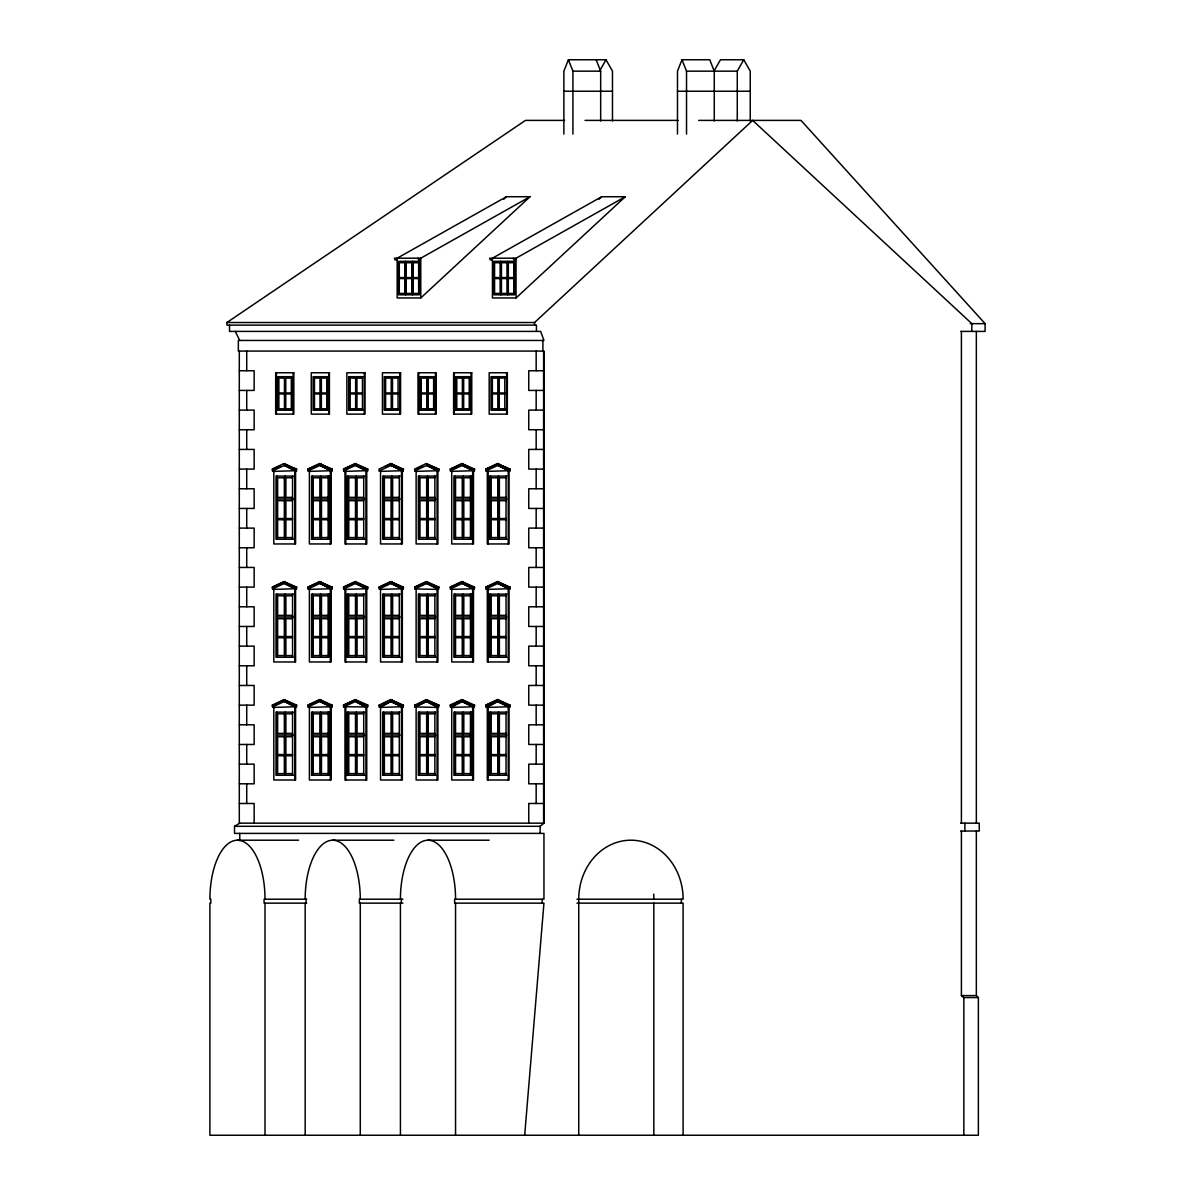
<?xml version="1.0" encoding="UTF-8"?>
<svg xmlns="http://www.w3.org/2000/svg" width="1195" height="1195" viewBox="0 0 1195 1195"><rect width="100%" height="100%" fill="white"/><g stroke="black" fill="none" stroke-linecap="round" stroke-linejoin="round"><path stroke-width="1.5" d="M524.68 1135.25L543.949 903.151L454.623 903.151L454.623 899.208L543.949 899.208L543.949 833.393L234.534 833.393L234.534 826.298L239.762 823.161M283.857 463.555L296.659 469.112L296.465 470.905L295.21 470.905L295.404 469.112L283.857 463.555L272.326 469.112L272.505 470.905L274.208 471.383M283.857 581.577L296.659 587.133L296.465 588.926L295.21 588.926L295.404 587.133L283.857 581.577L272.326 587.133L272.505 588.926L274.208 589.404M283.857 699.598L296.659 705.155L296.465 706.947L295.21 706.947L295.404 705.155L283.857 699.598L272.326 705.155L272.505 706.947L274.208 707.425M319.438 463.555L332.24 469.112L332.046 470.905L330.791 470.905L330.985 469.112L319.438 463.555L307.907 469.112L308.086 470.905L309.789 471.383M319.438 581.577L332.24 587.133L332.046 588.926L330.791 588.926L330.985 587.133L319.438 581.577L307.907 587.133L308.086 588.926L309.789 589.404M319.438 699.598L332.24 705.155L332.046 706.947L330.791 706.947L330.985 705.155L319.438 699.598L307.907 705.155L308.086 706.947L309.789 707.425M355.02 463.555L367.821 469.112L367.627 470.905L366.372 470.905L366.566 469.112L355.02 463.555L343.488 469.112L343.667 470.905L345.37 471.383M355.02 581.577L367.821 587.133L367.627 588.926L366.372 588.926L366.566 587.133L355.02 581.577L343.488 587.133L343.667 588.926L345.37 589.404M355.02 699.598L367.821 705.155L367.627 706.947L366.372 706.947L366.566 705.155L355.02 699.598L343.488 705.155L343.667 706.947L345.37 707.425M390.601 463.555L403.402 469.112L403.208 470.905L401.953 470.905L402.147 469.112L390.601 463.555L379.069 469.112L379.248 470.905L380.503 470.905M390.601 581.577L403.402 587.133L403.208 588.926L401.953 588.926L402.147 587.133L390.601 581.577L379.069 587.133L379.248 588.926L380.503 588.926M390.601 699.598L403.402 705.155L403.208 706.947L401.953 706.947L402.147 705.155L390.601 699.598L379.069 705.155L379.248 706.947L380.503 706.947M426.182 463.555L438.983 469.112L438.789 470.905L437.549 470.905L437.728 469.112L426.182 463.555L414.65 469.112L414.829 470.905L416.532 471.383M437.549 588.926L437.728 587.133L426.182 581.577L414.65 587.133L414.829 588.926L438.356 589.404L426.6 583.459L438.789 588.926L438.983 587.133L426.182 581.577M426.182 699.598L438.983 705.155L438.789 706.947L437.549 706.947L437.728 705.155L426.182 699.598L414.65 705.155L414.829 706.947L438.356 707.425L426.6 701.48L414.829 706.947M461.778 463.555L474.564 469.112L474.37 470.905L473.13 470.905L473.31 469.112L461.778 463.555L450.231 469.112L450.425 470.905L452.113 471.383M461.778 581.577L474.564 587.133L474.37 588.926L473.13 588.926L473.31 587.133L461.778 581.577L450.231 587.133L450.425 588.926L452.113 589.404M461.778 699.598L474.564 705.155L474.37 706.947L473.13 706.947L473.31 705.155L461.778 699.598L450.231 705.155L450.425 706.947L452.113 707.425M497.359 463.555L510.145 469.112L509.951 470.905L508.712 470.905L508.891 469.112L497.359 463.555L485.812 469.112L486.007 470.905L487.694 471.383M497.359 581.577L510.145 587.133L509.951 588.926L508.712 588.926L508.891 587.133L497.359 581.577L485.812 587.133L486.007 588.926L487.694 589.404M497.359 699.598L510.145 705.155L509.951 706.947L508.712 706.947L508.891 705.155L497.359 699.598L485.812 705.155L486.007 706.947L487.694 707.425M397.173 258.195L396.576 259.853L394.992 259.853L394.395 258.195L420.774 258.195L530.012 196.727L506.426 196.727L397.173 258.195L397.173 297.958L420.774 297.958L530.012 196.727M492.445 258.195L491.847 259.853L490.264 259.853L489.666 258.195L516.046 258.195L625.284 196.727L601.697 196.727L492.445 258.195L492.445 297.958L516.046 297.958L625.284 196.727M612.482 121.039L612.482 71.162L605.999 59.75L568.402 59.75L563.876 71.162L563.876 134.079M714.266 121.039L714.266 71.162L709.74 59.75L682.001 59.75L677.475 71.162L677.475 134.079M599.517 71.162L605.999 59.75M713.968 71.162L720.451 59.75L743.753 59.75L750.251 71.162L750.251 121.039M737.27 121.039L737.27 71.162L743.753 59.75M503.692 199.251L506.426 196.727M598.964 199.251L601.697 196.727M536.45 331.403L536.45 325.115L226.916 325.115L226.916 322.516L534.553 322.516L752.671 120.396L971.834 323.651L971.834 331.403M234.534 826.298L540.125 826.298L543.949 823.161L543.949 351.076L238.343 351.076L238.343 340.455L543.949 340.455L540.663 331.403L229.5 331.403L229.5 325.115M226.916 322.516L525.471 120.396L564.578 120.396M280.168 465.93L272.326 469.112M272.505 470.905L284.276 465.438L296.465 470.905M320.693 463.555L307.907 469.112M308.086 470.905L319.857 465.438L332.046 470.905M356.274 463.555L343.488 469.112M343.667 470.905L355.438 465.438L367.627 470.905M385.268 466.737L391.855 463.555M379.248 470.905L391.019 465.438L403.208 470.905M415.905 469.112L422.492 465.93M414.829 470.905L426.6 465.438L438.789 470.905M463.018 463.555L450.231 469.112M450.425 470.905L462.181 465.438L474.37 470.905M498.599 463.555L485.812 469.112M486.007 470.905L497.777 465.438L509.951 470.905M285.112 581.577L272.326 587.133M272.505 588.926L284.276 583.459L296.465 588.926M320.693 581.577L307.907 587.133M308.086 588.926L319.857 583.459L332.046 588.926M356.274 581.577L343.488 587.133M343.667 588.926L355.438 583.459L367.627 588.926M391.855 581.577L379.069 587.133M379.248 588.926L391.019 583.459L403.208 588.926M427.437 581.577L414.65 587.133M414.829 588.926L426.6 583.459M463.018 581.577L450.231 587.133M450.425 588.926L462.181 583.459L474.37 588.926M498.599 581.577L485.812 587.133M486.007 588.926L497.777 583.459L509.951 588.926M275.223 704.363L283.469 700.389M272.505 706.947L284.276 701.48L296.465 706.947M320.693 699.598L307.907 705.155M308.086 706.947L319.857 701.48L332.046 706.947M356.274 699.598L343.488 705.155M343.667 706.947L355.438 701.48L366.357 707.425M381.967 704.363L391.855 699.598M379.248 706.947L390.601 701.48L403.208 706.947M391.019 701.48L380.115 707.425L402.775 706.738M417.548 704.363L427.437 699.598M415.696 706.738L426.6 701.48M461.375 700.389L450.231 705.155M450.425 706.947L461.778 701.48L474.37 706.947M473.937 706.738L451.277 707.425L462.181 701.48M498.599 699.598L485.812 705.155M486.007 706.947L497.359 701.48L509.951 706.947M497.777 701.48L486.858 707.425L509.518 706.738M568.402 59.75L572.928 71.162L600.667 71.162L600.667 121.039M682.001 59.75L686.528 71.162L737.27 71.162M563.876 91.223L600.667 91.223M601.369 91.223L612.482 91.223M677.475 91.223L750.251 91.223M585.057 120.396L678.177 120.396M698.672 120.396L800.979 120.396L985.098 323.651L985.098 331.403L960.72 331.403M970.25 323.651L985.098 323.651M239.299 370.749L254.147 370.749L254.147 390.421L239.299 390.421M543.606 370.749L528.743 370.749L528.743 390.421L543.606 390.421M363.161 376.694L348.701 376.694L348.701 410.199L363.161 410.199M398.742 376.694L384.282 376.694L384.282 410.199L398.742 410.199M505.5 376.694L491.026 376.694L491.026 410.199L505.5 410.199M291.356 378.083L285.769 378.083L285.769 392.946L291.356 392.946M326.937 378.083L321.35 378.083L321.35 392.946L326.937 392.946M362.518 378.083L356.932 378.083L356.932 392.946L362.518 392.946M398.099 378.083L392.513 378.083L392.513 392.946L398.099 392.946M433.68 378.083L428.094 378.083L428.094 392.946L433.68 392.946M469.262 378.083L463.675 378.083L463.675 392.946L469.262 392.946M504.843 378.083L499.256 378.083L499.256 392.946L504.843 392.946M291.356 393.947L285.769 393.947L285.769 408.81L291.356 408.81M326.937 393.947L321.35 393.947L321.35 408.81L326.937 408.81M362.518 393.947L356.932 393.947L356.932 408.81L362.518 408.81M398.099 393.947L392.513 393.947L392.513 408.81L398.099 408.81M433.68 393.947L428.094 393.947L428.094 408.81L433.68 408.81M469.262 393.947L463.675 393.947L463.675 408.81L469.262 408.81M504.843 393.947L499.256 393.947L499.256 408.81L504.843 408.81M239.299 410.094L254.147 410.094L254.147 429.752L239.299 429.752M543.606 410.094L528.743 410.094L528.743 429.752L543.606 429.752M239.299 449.425L254.147 449.425L254.147 469.097L239.299 469.097M543.606 449.425L528.743 449.425L528.743 469.097L543.606 469.097M284.276 465.438L295.21 470.905M319.857 465.438L330.791 470.905M355.438 465.438L366.372 470.905M391.019 465.438L401.953 470.905M426.6 465.438L437.549 470.905M462.181 465.438L473.13 470.905M497.777 465.438L508.712 470.905M295.404 469.112L296.659 469.112M330.985 469.112L332.24 469.112M366.566 469.112L367.821 469.112M402.147 469.112L403.402 469.112M437.728 469.112L438.983 469.112M473.31 469.112L474.564 469.112M508.891 469.112L510.145 469.112M274.208 470.696L273.371 471.383L296.031 470.696M309.789 470.696L308.952 471.383L331.612 470.696M345.37 470.696L344.533 471.383L367.194 470.696M380.951 470.696L380.115 471.383L402.775 470.696M416.532 470.696L415.696 471.383L438.356 470.696M452.113 470.696L451.277 471.383L473.937 470.696M487.694 470.696L486.858 471.383L509.518 470.696M293.387 476.103L276.015 476.103L276.015 539.229L293.387 539.229M364.55 476.103L347.177 476.103L347.177 539.229L364.55 539.229M400.131 476.103L382.758 476.103L382.758 539.229L400.131 539.229M435.712 476.103L418.34 476.103L418.34 539.229L435.712 539.229M506.874 476.103L489.502 476.103L489.502 539.229L506.874 539.229M292.596 477.776L285.889 477.776L285.889 497.359L292.596 497.359M328.177 477.776L321.47 477.776L321.47 497.359L328.177 497.359M363.773 477.776L357.051 477.776L357.051 497.359L363.773 497.359M399.354 477.776L392.632 477.776L392.632 497.359L399.354 497.359M434.935 477.776L428.213 477.776L428.213 497.359L434.935 497.359M470.516 477.776L463.809 477.776L463.809 497.359L470.516 497.359M506.097 477.776L499.39 477.776L499.39 497.359L506.097 497.359M239.299 488.77L254.147 488.77L254.147 508.443L239.299 508.443M543.606 488.77L528.743 488.77L528.743 508.443L543.606 508.443M276.852 499.032L293.387 499.032M312.433 499.032L328.969 499.032M348.014 499.032L364.55 499.032M383.595 499.032L400.131 499.032M419.176 499.032L435.712 499.032M454.757 499.032L471.293 499.032M490.338 499.032L506.874 499.032M292.596 500.705L285.889 500.705L285.889 518.525L292.596 518.525M328.177 500.705L321.47 500.705L321.47 518.525L328.177 518.525M363.773 500.705L357.051 500.705L357.051 518.525L363.773 518.525M399.354 500.705L392.632 500.705L392.632 518.525L399.354 518.525M434.935 500.705L428.213 500.705L428.213 518.525L434.935 518.525M470.516 500.705L463.809 500.705L463.809 518.525L470.516 518.525M506.097 500.705L499.39 500.705L499.39 518.525L506.097 518.525M292.596 519.735L285.889 519.735L285.889 537.556L292.596 537.556M328.177 519.735L321.47 519.735L321.47 537.556L328.177 537.556M363.773 519.735L357.051 519.735L357.051 537.556L363.773 537.556M399.354 519.735L392.632 519.735L392.632 537.556L399.354 537.556M434.935 519.735L428.213 519.735L428.213 537.556L434.935 537.556M470.516 519.735L463.809 519.735L463.809 537.556L470.516 537.556M506.097 519.735L499.39 519.735L499.39 537.556L506.097 537.556M239.299 528.1L254.147 528.1L254.147 547.773L239.299 547.773M543.606 528.1L528.743 528.1L528.743 547.773L543.606 547.773M239.299 567.446L254.147 567.446L254.147 587.118L239.299 587.118M543.606 567.446L528.743 567.446L528.743 587.118L543.606 587.118M284.276 583.459L295.21 588.926M319.857 583.459L330.791 588.926M355.438 583.459L366.372 588.926M391.019 583.459L401.953 588.926M462.181 583.459L473.13 588.926M497.777 583.459L508.712 588.926M295.404 587.133L296.659 587.133M330.985 587.133L332.24 587.133M366.566 587.133L367.821 587.133M402.147 587.133L403.402 587.133M437.728 587.133L438.983 587.133M473.31 587.133L474.564 587.133M508.891 587.133L510.145 587.133M274.208 588.717L273.371 589.404L296.031 588.717M309.789 588.717L308.952 589.404L331.612 588.717M345.37 588.717L344.533 589.404L367.194 588.717M380.951 588.717L380.115 589.404L402.775 588.717M452.113 588.717L451.277 589.404L473.937 588.717M487.694 588.717L486.858 589.404L509.518 588.717M293.387 594.124L276.015 594.124L276.015 657.25L293.387 657.25M364.55 594.124L347.177 594.124L347.177 657.25L364.55 657.25M400.131 594.124L382.758 594.124L382.758 657.25L400.131 657.25M435.712 594.124L418.34 594.124L418.34 657.25L435.712 657.25M506.874 594.124L489.502 594.124L489.502 657.25L506.874 657.25M292.596 595.797L285.889 595.797L285.889 615.38L292.596 615.38M328.177 595.797L321.47 595.797L321.47 615.38L328.177 615.38M363.773 595.797L357.051 595.797L357.051 615.38L363.773 615.38M399.354 595.797L392.632 595.797L392.632 615.38L399.354 615.38M434.935 595.797L428.213 595.797L428.213 615.38L434.935 615.38M470.516 595.797L463.809 595.797L463.809 615.38L470.516 615.38M506.097 595.797L499.39 595.797L499.39 615.38L506.097 615.38M239.299 606.791L254.147 606.791L254.147 626.464L239.299 626.464M543.606 606.791L528.743 606.791L528.743 626.464L543.606 626.464M276.852 617.053L293.387 617.053M312.433 617.053L328.969 617.053M348.014 617.053L364.55 617.053M383.595 617.053L400.131 617.053M419.176 617.053L435.712 617.053M454.757 617.053L471.293 617.053M490.338 617.053L506.874 617.053M292.596 618.726L285.889 618.726L285.889 636.547L292.596 636.547M328.177 618.726L321.47 618.726L321.47 636.547L328.177 636.547M363.773 618.726L357.051 618.726L357.051 636.547L363.773 636.547M399.354 618.726L392.632 618.726L392.632 636.547L399.354 636.547M434.935 618.726L428.213 618.726L428.213 636.547L434.935 636.547M470.516 618.726L463.809 618.726L463.809 636.547L470.516 636.547M506.097 618.726L499.39 618.726L499.39 636.547L506.097 636.547M292.596 637.757L285.889 637.757L285.889 655.577L292.596 655.577M328.177 637.757L321.47 637.757L321.47 655.577L328.177 655.577M363.773 637.757L357.051 637.757L357.051 655.577L363.773 655.577M399.354 637.757L392.632 637.757L392.632 655.577L399.354 655.577M434.935 637.757L428.213 637.757L428.213 655.577L434.935 655.577M470.516 637.757L463.809 637.757L463.809 655.577L470.516 655.577M506.097 637.757L499.39 637.757L499.39 655.577L506.097 655.577M239.299 646.122L254.147 646.122L254.147 665.794L239.299 665.794M543.606 646.122L528.743 646.122L528.743 665.794L543.606 665.794M239.299 685.467L254.147 685.467L254.147 705.14L239.299 705.14M543.606 685.467L528.743 685.467L528.743 705.14L543.606 705.14M284.276 701.48L295.21 706.947M319.857 701.48L330.791 706.947M355.438 701.48L366.372 706.947M272.326 705.155L273.58 705.155M295.404 705.155L296.659 705.155M330.985 705.155L332.24 705.155M366.566 705.155L367.821 705.155M379.069 705.155L380.324 705.155M402.147 705.155L403.402 705.155M414.65 705.155L415.905 705.155M437.728 705.155L438.983 705.155M473.31 705.155L474.564 705.155M508.891 705.155L510.145 705.155M274.208 706.738L273.371 707.425L296.031 706.738M309.789 706.738L308.952 707.425L331.612 706.738M451.277 706.738L452.113 706.738M293.387 712.145L276.015 712.145L276.015 775.271L293.387 775.271M364.55 712.145L347.177 712.145L347.177 775.271L364.55 775.271M400.131 712.145L382.758 712.145L382.758 775.271L400.131 775.271M435.712 712.145L418.34 712.145L418.34 775.271L435.712 775.271M506.874 712.145L489.502 712.145L489.502 775.271L506.874 775.271M292.596 713.818L285.889 713.818L285.889 733.401L292.596 733.401M328.177 713.818L321.47 713.818L321.47 733.401L328.177 733.401M363.773 713.818L357.051 713.818L357.051 733.401L363.773 733.401M399.354 713.818L392.632 713.818L392.632 733.401L399.354 733.401M434.935 713.818L428.213 713.818L428.213 733.401L434.935 733.401M470.516 713.818L463.809 713.818L463.809 733.401L470.516 733.401M506.097 713.818L499.39 713.818L499.39 733.401L506.097 733.401M239.299 724.812L254.147 724.812L254.147 744.47L239.299 744.47M543.606 724.812L528.743 724.812L528.743 744.47L543.606 744.47M276.852 735.074L293.387 735.074M312.433 735.074L328.969 735.074M348.014 735.074L364.55 735.074M383.595 735.074L400.131 735.074M419.176 735.074L435.712 735.074M454.757 735.074L471.293 735.074M490.338 735.074L506.874 735.074M292.596 736.747L285.889 736.747L285.889 754.568L292.596 754.568M328.177 736.747L321.47 736.747L321.47 754.568L328.177 754.568M363.773 736.747L357.051 736.747L357.051 754.568L363.773 754.568M399.354 736.747L392.632 736.747L392.632 754.568L399.354 754.568M434.935 736.747L428.213 736.747L428.213 754.568L434.935 754.568M470.516 736.747L463.809 736.747L463.809 754.568L470.516 754.568M506.097 736.747L499.39 736.747L499.39 754.568L506.097 754.568M292.596 755.778L285.889 755.778L285.889 773.598L292.596 773.598M328.177 755.778L321.47 755.778L321.47 773.598L328.177 773.598M363.773 755.778L357.051 755.778L357.051 773.598L363.773 773.598M399.354 755.778L392.632 755.778L392.632 773.598L399.354 773.598M434.935 755.778L428.213 755.778L428.213 773.598L434.935 773.598M470.516 755.778L463.809 755.778L463.809 773.598L470.516 773.598M506.097 755.778L499.39 755.778L499.39 773.598L506.097 773.598M239.299 764.143L254.147 764.143L254.147 783.815L239.299 783.815M543.606 764.143L528.743 764.143L528.743 783.815L543.606 783.815M239.299 803.488L254.147 803.488L254.147 823.161M543.606 803.488L528.743 803.488L528.743 823.161M543.949 823.161L239.299 823.161L239.299 351.076M960.705 823.161L979.258 823.161L979.258 831.033L960.705 831.033M961.407 831.033L961.407 995.599L976.345 995.599L978.376 997.556L978.376 1135.25L209.902 1135.25L209.902 903.151L210.813 903.151L210.813 899.208L209.902 899.208A59.003 27.56 90 0 1 237.446 840.204L298.601 840.204M305.173 899.208A59.003 27.56 90 0 1 332.718 840.204L393.872 840.204M400.43 899.208A59.003 27.56 90 0 1 427.989 840.204L489.143 840.204M306.712 899.208L264.08 899.208L264.08 903.151L306.712 903.151M402.894 899.208L359.351 899.208L359.351 903.151L402.894 903.151M576.931 899.208L683.107 899.208A59.003 52.177 -90 0 0 630.915 840.204A59.003 52.177 -90 0 0 578.738 899.208L578.738 1135.25M576.931 903.151L683.107 903.151L683.107 1135.25M963.484 997.556L978.376 997.556M497.359 701.48L508.712 706.947M461.778 701.48L473.13 706.947M426.182 701.48L437.549 706.947M390.601 701.48L401.953 706.947M367.627 706.947L344.533 706.738M961.407 995.599L963.842 997.556L963.842 1135.25M235.266 331.403L239.762 340.455M596.141 59.75L600.667 71.162M513.253 258.195L513.865 259.853L515.433 259.853L516.046 258.195L516.046 297.958M417.981 258.195L418.594 259.853L420.162 259.853L420.774 258.195L420.774 297.958M976.345 331.403L976.345 823.161M976.345 831.033L976.345 995.599M964.888 823.161L964.888 831.033M961.407 331.403L961.407 823.161M686.528 71.162L686.528 134.079M681.359 899.208L681.359 903.151M653.829 903.151L653.829 1135.25M572.928 71.162L572.928 134.079M543.606 351.076L543.606 823.161M542.903 340.455L542.903 351.076M542.216 899.208L542.216 903.151M540.125 826.298L540.125 833.393M536.167 351.076L536.167 370.749M536.167 390.421L536.167 410.094M536.167 429.752L536.167 449.425M536.167 469.097L536.167 488.77M536.167 508.443L536.167 528.1M536.167 547.773L536.167 567.446M536.167 587.118L536.167 606.791M536.167 626.464L536.167 646.122M536.167 665.794L536.167 685.467M536.167 705.14L536.167 724.812M536.167 744.47L536.167 764.143M536.167 783.815L536.167 803.488M534.553 322.516L534.553 325.115M509.07 471.383L509.07 543.949L487.306 543.949L487.306 471.383M509.07 589.404L509.07 661.97L487.306 661.97L487.306 589.404M509.07 707.425L509.07 779.991L487.306 779.991L487.306 707.425M508.248 471.383L508.248 543.949M508.248 589.404L508.248 661.97M508.248 707.425L508.248 779.991M507.696 261.332L507.696 294.821M506.635 372.765L506.635 414.127M506.038 476.103L506.038 539.229M506.038 594.124L506.038 657.25M506.038 712.145L506.038 775.271M504.798 376.694L504.798 410.199M500.795 261.332L500.795 294.821M498.599 376.694L498.599 410.199M498.599 476.103L498.599 539.229M498.599 594.124L498.599 657.25M498.599 712.145L498.599 775.271M491.713 376.694L491.713 410.199M490.338 476.103L490.338 539.229M490.338 594.124L490.338 657.25M490.338 712.145L490.338 775.271M488.128 471.383L488.128 543.949M488.128 589.404L488.128 661.97M488.128 707.425L488.128 779.991M473.489 471.383L473.489 543.949L451.725 543.949L451.725 471.383M473.489 589.404L473.489 661.97L451.725 661.97L451.725 589.404M473.489 707.425L473.489 779.991L451.725 779.991L451.725 707.425M472.652 471.383L472.652 543.949M472.652 589.404L472.652 661.97M472.652 707.425L472.652 779.991M471.054 372.765L471.054 414.127M470.457 476.103L470.457 539.229M470.457 594.124L470.457 657.25M470.457 712.145L470.457 775.271M469.217 376.694L469.217 410.199M463.018 376.694L463.018 410.199M463.018 476.103L463.018 539.229M463.018 594.124L463.018 657.25M463.018 712.145L463.018 775.271M456.132 376.694L456.132 410.199M455.549 903.151L455.549 1135.25M454.757 476.103L454.757 539.229M454.757 594.124L454.757 657.25M454.757 712.145L454.757 775.271M454.294 372.765L454.294 414.127M437.908 471.383L437.908 543.949L416.129 543.949L416.129 471.383M437.908 589.404L437.908 661.97L416.129 661.97L416.129 589.404M437.908 707.425L437.908 779.991L416.129 779.991L416.129 707.425M437.071 471.383L437.071 543.949M437.071 589.404L437.071 661.97M437.071 707.425L437.071 779.991M435.473 372.765L435.473 414.127M434.875 476.103L434.875 539.229M434.875 594.124L434.875 657.25M434.875 712.145L434.875 775.271M433.636 376.694L433.636 410.199M427.437 376.694L427.437 410.199M427.437 476.103L427.437 539.229M427.437 594.124L427.437 657.25M427.437 712.145L427.437 775.271M420.55 376.694L420.55 410.199M419.176 476.103L419.176 539.229M419.176 594.124L419.176 657.25M419.176 712.145L419.176 775.271M418.713 372.765L418.713 414.127M412.424 261.332L412.424 294.821M405.523 261.332L405.523 294.821M402.327 471.383L402.327 543.949L380.548 543.949L380.548 471.383M402.327 589.404L402.327 661.97L380.548 661.97L380.548 589.404M402.327 707.425L402.327 779.991L380.548 779.991L380.548 707.425M401.49 471.383L401.49 543.949M401.49 589.404L401.49 661.97M401.49 707.425L401.49 779.991M401.356 899.208L401.356 903.151M400.43 903.151L400.43 1135.25M399.892 372.765L399.892 414.127M399.294 476.103L399.294 539.229M399.294 594.124L399.294 657.25M399.294 712.145L399.294 775.271M398.055 376.694L398.055 410.199M391.855 376.694L391.855 410.199M391.855 476.103L391.855 539.229M391.855 594.124L391.855 657.25M391.855 712.145L391.855 775.271M384.969 376.694L384.969 410.199M383.595 476.103L383.595 539.229M383.595 594.124L383.595 657.25M383.595 712.145L383.595 775.271M366.745 471.383L366.745 543.949L344.967 543.949L344.967 471.383M366.745 589.404L366.745 661.97L344.967 661.97L344.967 589.404M366.745 707.425L366.745 779.991L344.967 779.991L344.967 707.425M365.909 471.383L365.909 543.949M365.909 589.404L365.909 661.97M365.909 707.425L365.909 779.991M364.311 372.765L364.311 414.127M363.713 476.103L363.713 539.229M363.713 594.124L363.713 657.25M363.713 712.145L363.713 775.271M362.473 376.694L362.473 410.199M360.278 903.151L360.278 1135.25M356.274 376.694L356.274 410.199M356.274 476.103L356.274 539.229M356.274 594.124L356.274 657.25M356.274 712.145L356.274 775.271M349.388 376.694L349.388 410.199M348.014 476.103L348.014 539.229M348.014 594.124L348.014 657.25M348.014 712.145L348.014 775.271M345.803 471.383L345.803 543.949M345.803 589.404L345.803 661.97M345.803 707.425L345.803 779.991M331.164 471.383L331.164 543.949L309.385 543.949L309.385 471.383M331.164 589.404L331.164 661.97L309.385 661.97L309.385 589.404M331.164 707.425L331.164 779.991L309.385 779.991L309.385 707.425M330.328 471.383L330.328 543.949M330.328 589.404L330.328 661.97M330.328 707.425L330.328 779.991M328.73 372.765L328.73 414.127M328.132 476.103L328.132 539.229M328.132 594.124L328.132 657.25M328.132 712.145L328.132 775.271M326.892 376.694L326.892 410.199M320.693 376.694L320.693 410.199M320.693 476.103L320.693 539.229M320.693 594.124L320.693 657.25M320.693 712.145L320.693 775.271M313.807 376.694L313.807 410.199M312.433 476.103L312.433 539.229M312.433 594.124L312.433 657.25M312.433 712.145L312.433 775.271M306.084 899.208L306.084 903.151M305.173 903.151L305.173 1135.25M295.583 471.383L295.583 543.949L273.804 543.949L273.804 471.383M295.583 589.404L295.583 661.97L273.804 661.97L273.804 589.404M295.583 707.425L295.583 779.991L273.804 779.991L273.804 707.425M294.747 471.383L294.747 543.949M294.747 589.404L294.747 661.97M294.747 707.425L294.747 779.991M293.148 372.765L293.148 414.127M292.551 476.103L292.551 539.229M292.551 594.124L292.551 657.25M292.551 712.145L292.551 775.271M291.311 376.694L291.311 410.199M285.112 376.694L285.112 410.199M285.112 476.103L285.112 539.229M285.112 594.124L285.112 657.25M285.112 712.145L285.112 775.271M278.226 376.694L278.226 410.199M276.852 476.103L276.852 539.229M276.852 594.124L276.852 657.25M276.852 712.145L276.852 775.271M276.389 372.765L276.389 414.127M265.006 903.151L265.006 1135.25M246.723 351.076L246.723 370.749M246.723 390.421L246.723 410.094M246.723 429.752L246.723 449.425M246.723 469.097L246.723 488.77M246.723 508.443L246.723 528.1M246.723 547.773L246.723 567.446M246.723 587.118L246.723 606.791M246.723 626.464L246.723 646.122M246.723 665.794L246.723 685.467M246.723 705.14L246.723 724.812M246.723 744.47L246.723 764.143M246.723 783.815L246.723 803.488M239.762 833.393L239.762 840.697M237.446 840.204A59.003 27.56 90 0 1 265.006 899.208M332.718 840.204A59.003 27.56 90 0 1 360.278 899.208M427.989 840.204A59.003 27.56 90 0 1 455.549 899.208M653.725 894.084A59.003 27.56 90 0 1 653.829 899.208M419.311 261.332L398.637 261.332L398.637 294.821L419.311 294.821L419.311 261.332M514.582 261.332L493.908 261.332L493.908 294.821L514.582 294.821L514.582 261.332M404.881 262.721L399.294 262.721L399.294 277.569L404.881 277.569L404.881 262.721M411.767 262.721L406.18 262.721L406.18 277.569L411.767 277.569L411.767 262.721M418.653 262.721L413.067 262.721L413.067 277.569L418.653 277.569L418.653 262.721M500.152 262.721L494.566 262.721L494.566 277.569L500.152 277.569L500.152 262.721M507.038 262.721L501.452 262.721L501.452 277.569L507.038 277.569L507.038 262.721M513.925 262.721L508.338 262.721L508.338 277.569L513.925 277.569L513.925 262.721M404.881 278.584L399.294 278.584L399.294 293.432L404.881 293.432L404.881 278.584M411.767 278.584L406.18 278.584L406.18 293.432L411.767 293.432L411.767 278.584M418.653 278.584L413.067 278.584L413.067 293.432L418.653 293.432L418.653 278.584M500.152 278.584L494.566 278.584L494.566 293.432L500.152 293.432L500.152 278.584M507.038 278.584L501.452 278.584L501.452 293.432L507.038 293.432L507.038 278.584M513.925 278.584L508.338 278.584L508.338 293.432L513.925 293.432L513.925 278.584M293.836 372.765L275.686 372.765L275.686 414.127L293.836 414.127L293.836 372.765M329.417 372.765L311.268 372.765L311.268 414.127L329.417 414.127L329.417 372.765M364.998 372.765L346.864 372.765L346.864 414.127L364.998 414.127L364.998 372.765M400.579 372.765L382.445 372.765L382.445 414.127L400.579 414.127L400.579 372.765M436.16 372.765L418.026 372.765L418.026 414.127L436.16 414.127L436.16 372.765M471.756 372.765L453.607 372.765L453.607 414.127L471.756 414.127L471.756 372.765M507.337 372.765L489.188 372.765L489.188 414.127L507.337 414.127L507.337 372.765M291.998 376.694L277.524 376.694L277.524 410.199L291.998 410.199L291.998 376.694M327.579 376.694L313.105 376.694L313.105 410.199L327.579 410.199L327.579 376.694M434.338 376.694L419.863 376.694L419.863 410.199L434.338 410.199L434.338 376.694M469.919 376.694L455.444 376.694L455.444 410.199L469.919 410.199L469.919 376.694M284.47 378.083L278.868 378.083L278.868 392.946L284.47 392.946L284.47 378.083M320.051 378.083L314.449 378.083L314.449 392.946L320.051 392.946L320.051 378.083M355.632 378.083L350.045 378.083L350.045 392.946L355.632 392.946L355.632 378.083M391.213 378.083L385.627 378.083L385.627 392.946L391.213 392.946L391.213 378.083M426.794 378.083L421.208 378.083L421.208 392.946L426.794 392.946L426.794 378.083M462.375 378.083L456.789 378.083L456.789 392.946L462.375 392.946L462.375 378.083M497.957 378.083L492.37 378.083L492.37 392.946L497.957 392.946L497.957 378.083M284.47 393.947L278.868 393.947L278.868 408.81L284.47 408.81L284.47 393.947M320.051 393.947L314.449 393.947L314.449 408.81L320.051 408.81L320.051 393.947M355.632 393.947L350.045 393.947L350.045 408.81L355.632 408.81L355.632 393.947M391.213 393.947L385.627 393.947L385.627 408.81L391.213 408.81L391.213 393.947M426.794 393.947L421.208 393.947L421.208 408.81L426.794 408.81L426.794 393.947M462.375 393.947L456.789 393.947L456.789 408.81L462.375 408.81L462.375 393.947M497.957 393.947L492.37 393.947L492.37 408.81L497.957 408.81L497.957 393.947M328.969 476.103L311.596 476.103L311.596 539.229L328.969 539.229L328.969 476.103M471.293 476.103L453.921 476.103L453.921 539.229L471.293 539.229L471.293 476.103M284.335 477.776L277.628 477.776L277.628 497.359L284.335 497.359L284.335 477.776M319.916 477.776L313.209 477.776L313.209 497.359L319.916 497.359L319.916 477.776M355.498 477.776L348.791 477.776L348.791 497.359L355.498 497.359L355.498 477.776M391.079 477.776L384.372 477.776L384.372 497.359L391.079 497.359L391.079 477.776M426.66 477.776L419.953 477.776L419.953 497.359L426.66 497.359L426.66 477.776M462.241 477.776L455.534 477.776L455.534 497.359L462.241 497.359L462.241 477.776M497.822 477.776L491.115 477.776L491.115 497.359L497.822 497.359L497.822 477.776M284.335 500.705L277.628 500.705L277.628 518.525L284.335 518.525L284.335 500.705M319.916 500.705L313.209 500.705L313.209 518.525L319.916 518.525L319.916 500.705M355.498 500.705L348.791 500.705L348.791 518.525L355.498 518.525L355.498 500.705M391.079 500.705L384.372 500.705L384.372 518.525L391.079 518.525L391.079 500.705M426.66 500.705L419.953 500.705L419.953 518.525L426.66 518.525L426.66 500.705M462.241 500.705L455.534 500.705L455.534 518.525L462.241 518.525L462.241 500.705M497.822 500.705L491.115 500.705L491.115 518.525L497.822 518.525L497.822 500.705M284.335 519.735L277.628 519.735L277.628 537.556L284.335 537.556L284.335 519.735M319.916 519.735L313.209 519.735L313.209 537.556L319.916 537.556L319.916 519.735M355.498 519.735L348.791 519.735L348.791 537.556L355.498 537.556L355.498 519.735M391.079 519.735L384.372 519.735L384.372 537.556L391.079 537.556L391.079 519.735M426.66 519.735L419.953 519.735L419.953 537.556L426.66 537.556L426.66 519.735M462.241 519.735L455.534 519.735L455.534 537.556L462.241 537.556L462.241 519.735M497.822 519.735L491.115 519.735L491.115 537.556L497.822 537.556L497.822 519.735M328.969 594.124L311.596 594.124L311.596 657.25L328.969 657.25L328.969 594.124M471.293 594.124L453.921 594.124L453.921 657.25L471.293 657.25L471.293 594.124M284.335 595.797L277.628 595.797L277.628 615.38L284.335 615.38L284.335 595.797M319.916 595.797L313.209 595.797L313.209 615.38L319.916 615.38L319.916 595.797M355.498 595.797L348.791 595.797L348.791 615.38L355.498 615.38L355.498 595.797M391.079 595.797L384.372 595.797L384.372 615.38L391.079 615.38L391.079 595.797M426.66 595.797L419.953 595.797L419.953 615.38L426.66 615.38L426.66 595.797M462.241 595.797L455.534 595.797L455.534 615.38L462.241 615.38L462.241 595.797M497.822 595.797L491.115 595.797L491.115 615.38L497.822 615.38L497.822 595.797M284.335 618.726L277.628 618.726L277.628 636.547L284.335 636.547L284.335 618.726M319.916 618.726L313.209 618.726L313.209 636.547L319.916 636.547L319.916 618.726M355.498 618.726L348.791 618.726L348.791 636.547L355.498 636.547L355.498 618.726M391.079 618.726L384.372 618.726L384.372 636.547L391.079 636.547L391.079 618.726M426.66 618.726L419.953 618.726L419.953 636.547L426.66 636.547L426.66 618.726M462.241 618.726L455.534 618.726L455.534 636.547L462.241 636.547L462.241 618.726M497.822 618.726L491.115 618.726L491.115 636.547L497.822 636.547L497.822 618.726M284.335 637.757L277.628 637.757L277.628 655.577L284.335 655.577L284.335 637.757M319.916 637.757L313.209 637.757L313.209 655.577L319.916 655.577L319.916 637.757M355.498 637.757L348.791 637.757L348.791 655.577L355.498 655.577L355.498 637.757M391.079 637.757L384.372 637.757L384.372 655.577L391.079 655.577L391.079 637.757M426.66 637.757L419.953 637.757L419.953 655.577L426.66 655.577L426.66 637.757M462.241 637.757L455.534 637.757L455.534 655.577L462.241 655.577L462.241 637.757M497.822 637.757L491.115 637.757L491.115 655.577L497.822 655.577L497.822 637.757M328.969 712.145L311.596 712.145L311.596 775.271L328.969 775.271L328.969 712.145M471.293 712.145L453.921 712.145L453.921 775.271L471.293 775.271L471.293 712.145M284.335 713.818L277.628 713.818L277.628 733.401L284.335 733.401L284.335 713.818M319.916 713.818L313.209 713.818L313.209 733.401L319.916 733.401L319.916 713.818M355.498 713.818L348.791 713.818L348.791 733.401L355.498 733.401L355.498 713.818M391.079 713.818L384.372 713.818L384.372 733.401L391.079 733.401L391.079 713.818M426.66 713.818L419.953 713.818L419.953 733.401L426.66 733.401L426.66 713.818M462.241 713.818L455.534 713.818L455.534 733.401L462.241 733.401L462.241 713.818M497.822 713.818L491.115 713.818L491.115 733.401L497.822 733.401L497.822 713.818M284.335 736.747L277.628 736.747L277.628 754.568L284.335 754.568L284.335 736.747M319.916 736.747L313.209 736.747L313.209 754.568L319.916 754.568L319.916 736.747M355.498 736.747L348.791 736.747L348.791 754.568L355.498 754.568L355.498 736.747M391.079 736.747L384.372 736.747L384.372 754.568L391.079 754.568L391.079 736.747M426.66 736.747L419.953 736.747L419.953 754.568L426.66 754.568L426.66 736.747M462.241 736.747L455.534 736.747L455.534 754.568L462.241 754.568L462.241 736.747M497.822 736.747L491.115 736.747L491.115 754.568L497.822 754.568L497.822 736.747M284.335 755.778L277.628 755.778L277.628 773.598L284.335 773.598L284.335 755.778M319.916 755.778L313.209 755.778L313.209 773.598L319.916 773.598L319.916 755.778M355.498 755.778L348.791 755.778L348.791 773.598L355.498 773.598L355.498 755.778M391.079 755.778L384.372 755.778L384.372 773.598L391.079 773.598L391.079 755.778M426.66 755.778L419.953 755.778L419.953 773.598L426.66 773.598L426.66 755.778M462.241 755.778L455.534 755.778L455.534 773.598L462.241 773.598L462.241 755.778M497.822 755.778L491.115 755.778L491.115 773.598L497.822 773.598L497.822 755.778"/></g></svg>
